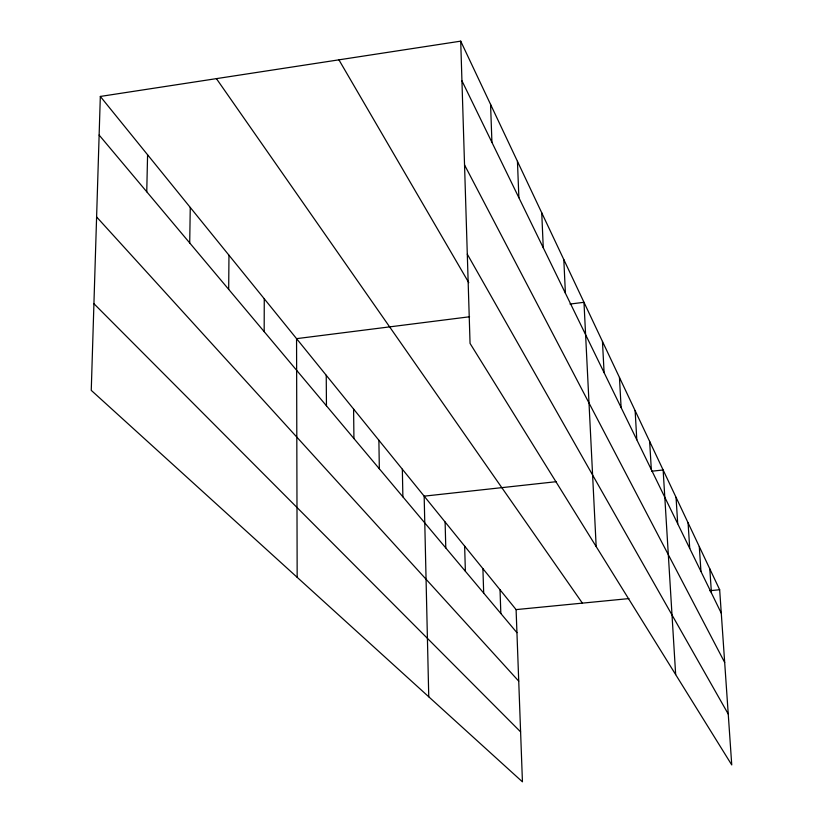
<?xml version="1.0" encoding="UTF-8"?>
<svg xmlns="http://www.w3.org/2000/svg" width="823" height="823" viewBox="0 0 823 823"><rect width="100%" height="100%" fill="white"/><g stroke="black" fill="none" stroke-linecap="round" stroke-linejoin="round"><path stroke-width="1.23" d="M264.173 331.638L264.265 298.79M228.681 289.357L228.969 255.233M189.712 242.95L190.257 207.447M146.751 191.78L147.584 154.775M100.324 96.445L91.25 390.359L522.44 781.85L516.093 609.606L100.324 96.445L460.715 41.15L719.662 589.741L731.75 764.927L470.056 343.417L460.715 41.15M469.573 316.773L296.558 338.654L297.165 577.314M569.989 304.068L583.98 302.298L596.171 546.544M556.389 481.671L424.164 496.156L428.752 696.793M651.693 471.229L663.132 469.974L675.662 674.582M516.093 609.606L628.947 598.588M709.58 590.719L719.662 589.741M93.925 303.708L520.599 731.863M96.6 216.943L518.727 681.146M99.13 135.065L516.937 632.681M216.418 78.638L582.396 603.136M338.922 59.842L468.781 282.67M467.299 254.184L728.242 714.066M464.542 164.939L724.682 662.484M461.94 80.808L721.277 613.197M709.807 568.868L711.442 593.002M699.303 546.606L700.949 571.46M688.069 522.821L689.725 548.427M676.043 497.339L677.71 523.757M649.645 441.416L651.322 469.583M635.13 410.656L636.796 439.77M619.452 377.438L621.108 407.56M602.457 341.432L604.092 372.634M563.817 259.584L565.401 293.194M541.74 212.807L543.262 247.744M517.441 161.329L518.891 197.715M490.57 104.408L491.928 142.369M500.024 589.772L500.837 613.505M482.906 568.652L483.687 593.074M464.645 546.112L465.376 571.265M445.109 521.998L445.788 547.943M402.344 469.223L402.879 496.845M378.889 440.264L379.331 468.791M353.592 409.041L353.931 438.546M326.237 375.278L326.453 405.821"/></g></svg>
